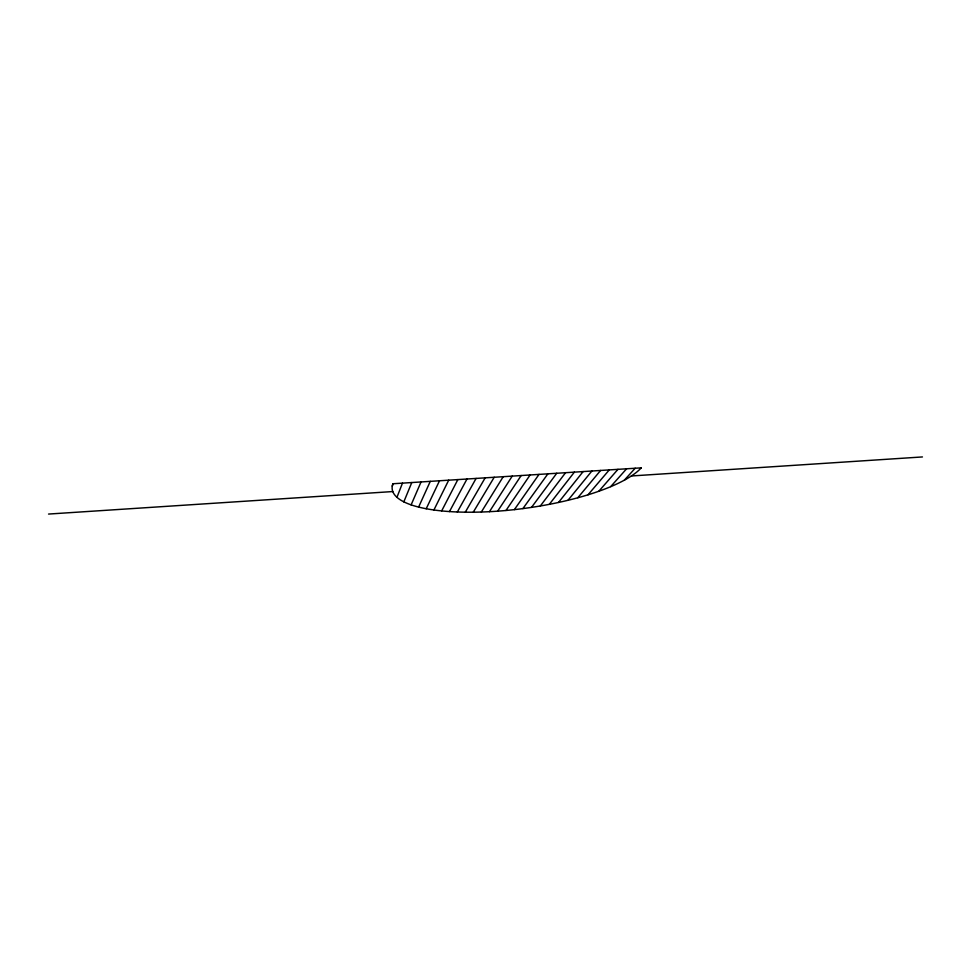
<?xml version="1.0" encoding="UTF-8"?>
<svg xmlns="http://www.w3.org/2000/svg" width="971" height="971" viewBox="0 0 971 971"><rect width="100%" height="100%" fill="white"/><g stroke="black" fill="none" stroke-linecap="round" stroke-linejoin="round"><path stroke-width="1.46" d="M392.272 486.107L393.134 483.74M396.933 497.346L402.467 483.145M403.815 501.886L411.777 482.551M411.109 504.908L421.05 481.956M418.598 507.117L430.287 481.361M426.196 508.78L439.511 480.766M433.891 510.018L448.699 480.184M441.647 510.94L457.851 479.601M449.464 511.596L466.99 479.006M457.329 511.996L476.093 478.424M465.267 512.203L485.16 477.853M473.253 512.203L494.203 477.271M481.325 512.033L503.221 476.688M489.457 511.681L512.215 476.118M497.662 511.159L521.172 475.535M505.964 510.479L530.105 474.965M514.375 509.617L539.014 474.394M522.896 508.586L547.899 473.824M531.538 507.36L556.747 473.265M540.349 505.94L565.571 472.695M549.343 504.301L574.371 472.137M558.543 502.42L583.146 471.566M568.011 500.247L591.885 471.008M577.818 497.735L600.6 470.45M588.05 494.761L609.29 469.891M598.889 491.18L617.957 469.345M610.674 486.641L626.598 468.787M624.414 480.087L635.204 468.24M48.55 514.06L392.77 491.557M631.332 475.972L922.45 456.94M641.248 467.852L392.891 483.752A128.318 36.473 -7.6 0 0 493.887 511.426A128.318 36.473 -7.6 0 0 641.248 467.852"/></g></svg>
